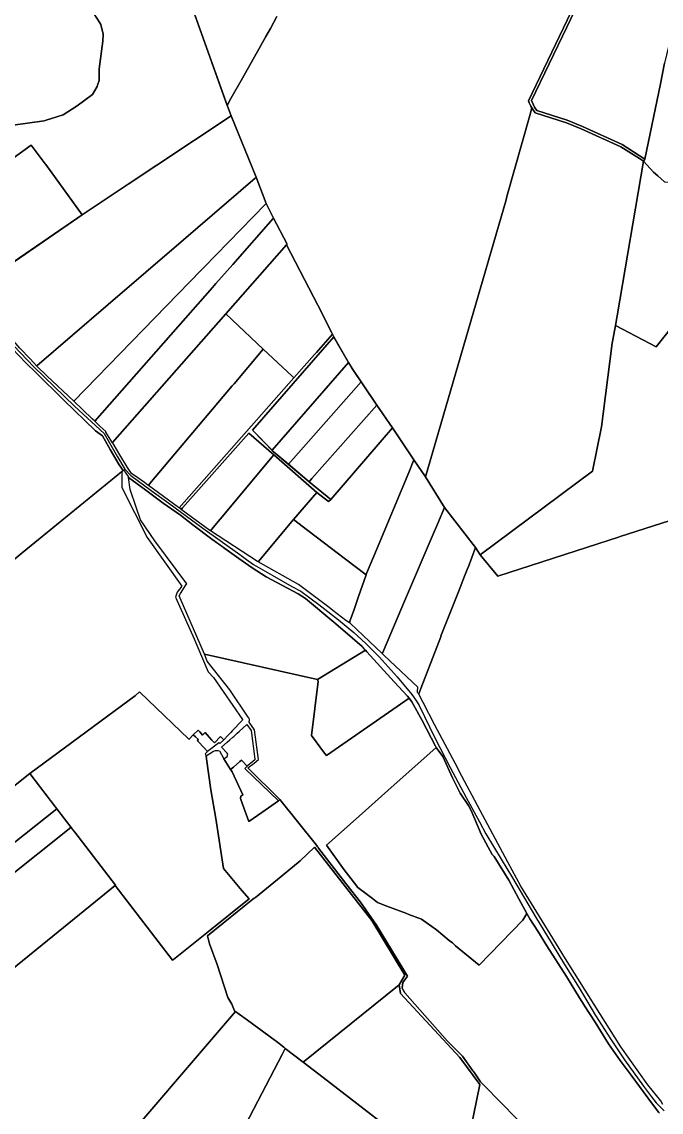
# Model space of a CAD drawing. Header units: metres. Extents: x 3 to 1005126, y 39 to 4383651.
# Drawn here: x 493121 to 493853, y 4366420 to 4367669 of the extents above; entities that cross this region are included whole.
import ezdxf

# ---------------------------------------------------------------- set-up
doc = ezdxf.new("R2010")
doc.units = ezdxf.units.M
doc.header["$MEASUREMENT"] = 0
doc.layers.add('TM_Llucmajor', color=7, linetype='Continuous')

msp = doc.modelspace()

# ---------------------------------------------------------------- linework, layer by layer
at = {"layer": 'TM_Llucmajor', "linetype": 'Continuous', "flags": 128}
for points in [[(493834.4, 4367512.2), (493808.2, 4367528.8), (493762.7, 4367549.5), (493745.4, 4367556.7), (493710.5, 4367567.9), (493707.8, 4367571.7), (493704.5, 4367579.3), (493745, 4367663.2), (493761.3, 4367698), (493762.3, 4367704), (493760.6, 4367707.1), (493774.1, 4367727.2), (493778.6, 4367725), (493788.6, 4367720), (493867.3, 4367680.5), (493874.2, 4367677), (493866.9, 4367661.8), (493861.9, 4367644.3), (493856.8, 4367622), (493852.1, 4367598.3), (493834.4, 4367512.2)], [(493604.8, 4367113.2), (493583.3, 4367148.2), (493675.3, 4367465.5), (493676.3, 4367469.3), (493702.4, 4367562.3), (493704.8, 4367570.8), (493708.6, 4367565.2), (493744.4, 4367553.7), (493761.5, 4367546.7), (493806.7, 4367526.2), (493828, 4367512.7), (493832.7, 4367509.7), (493802.5, 4367332.8), (493800.5, 4367321.5), (493796.6, 4367299.1), (493796.5, 4367298.4), (493784.6, 4367205.5), (493774.5, 4367154.8), (493645.9, 4367059), (493640.4, 4367067.1), (493604.8, 4367113.2)], [(493138.2, 4367275.3), (493138, 4367275.1), (493130.4, 4367283.4), (493118.8, 4367295.6), (493111.9, 4367303.6), (493111.2, 4367304.4), (493106.8, 4367310.1), (493102.5, 4367316.6), (493092.1, 4367333.9), (493079.9, 4367358.3), (493076.5, 4367366.7), (493075.3, 4367369.3), (493190, 4367448.3), (493242.9, 4367483.4), (493275.7, 4367505.3), (493360.5, 4367561.7), (493389.3, 4367491.6), (493388.1, 4367490.5), (493306.1, 4367419.9), (493219.7, 4367345.5), (493138.2, 4367275.3)], [(493112.2, 4367394.7), (493112, 4367394.6), (493076.3, 4367449.8), (493059.3, 4367476), (493061.1, 4367477.3), (493131.8, 4367528.3), (493147.8, 4367506.9), (493148.3, 4367506.1), (493190, 4367448.3), (493112.2, 4367394.7)], [(493847.2, 4367297.3), (493800.5, 4367321.5), (493802.5, 4367332.8), (493832.7, 4367509.7), (493844.2, 4367497.3), (493849.1, 4367493), (493856.9, 4367486.1), (493930.8, 4367485.7), (493940.4, 4367485.6), (493923.3, 4367462.7), (493912.3, 4367446.9), (493901.9, 4367431.2), (493898.1, 4367423), (493893.3, 4367408.8), (493886.7, 4367382.2), (493880.4, 4367355.7), (493883.5, 4367337.1), (493864.9, 4367319.1), (493847.2, 4367297.3)], [(493138.2, 4367275.3), (493219.7, 4367345.5), (493306.1, 4367419.9), (493388.1, 4367490.5), (493389.3, 4367491.6), (493400.7, 4367461.3), (493400, 4367460.6), (493329.4, 4367388), (493326.4, 4367384.9), (493180.6, 4367235), (493180.6, 4367235), (493180.4, 4367234.8), (493149.7, 4367264), (493138, 4367275.1), (493138.2, 4367275.3)], [(493180.6, 4367235), (493180.6, 4367235), (493326.4, 4367384.9), (493329.4, 4367388), (493400, 4367460.6), (493400.7, 4367461.3), (493409.2, 4367444.7), (493408.6, 4367444), (493362.4, 4367391.4), (493343.2, 4367369.6), (493339.2, 4367365), (493204.6, 4367212), (493204.5, 4367211.9), (493201.7, 4367214.6), (493190.8, 4367224.9), (493180.4, 4367234.8), (493180.6, 4367235)], [(493224.8, 4367187.4), (493224.7, 4367187.2), (493217.3, 4367199.5), (493217, 4367200), (493217, 4367200.1), (493210.4, 4367206.4), (493208.4, 4367208.2), (493204.5, 4367211.9), (493204.6, 4367212), (493339.2, 4367365), (493343.2, 4367369.6), (493362.4, 4367391.4), (493408.6, 4367444), (493409.2, 4367444.7), (493424.7, 4367414.7), (493424.1, 4367414), (493354.5, 4367334.9), (493224.8, 4367187.4)], [(493424.1, 4367414), (493459.8, 4367344.7), (493476, 4367313.3), (493476.8, 4367311.7), (493474.1, 4367308.7), (493460.5, 4367293.3), (493458.2, 4367290.7), (493456.2, 4367288.4), (493432.5, 4367261.6), (493430.3, 4367263.6), (493397.3, 4367294.4), (493354.5, 4367334.9), (493424.1, 4367414)], [(493354.5, 4367334.9), (493397.3, 4367294.4), (493364, 4367254.9), (493361.9, 4367252.3), (493267.7, 4367140.4), (493265.9, 4367138.3), (493265.2, 4367138.7), (493261.3, 4367141.6), (493253.9, 4367147), (493246.6, 4367152.1), (493242, 4367158.9), (493232.1, 4367175.2), (493226.6, 4367184.3), (493224.8, 4367187.4), (493354.5, 4367334.9)], [(493053.6, 4367098.9), (492979, 4367198.1), (493029.1, 4367244.5), (493098.9, 4367309), (493111.2, 4367293.9), (493116.8, 4367288), (493126.4, 4367278), (493136.7, 4367268.2), (493169.2, 4367236), (493205.5, 4367201), (493213.5, 4367195), (493222, 4367179.7), (493232.5, 4367161.8), (493237, 4367155.6), (493121.4, 4367061.2), (493112.2, 4367053.6), (493096, 4367040.4), (493053.6, 4367098.9)], [(493302.8, 4367111.4), (493301.1, 4367112.7), (493432.5, 4367261.6), (493456.2, 4367288.4), (493458.2, 4367290.7), (493460.5, 4367293.3), (493474.1, 4367308.7), (493476.8, 4367311.7), (493477.4, 4367310.3), (493478.1, 4367308.5), (493385, 4367201.5), (493408.9, 4367177.4), (493449.8, 4367142.5), (493474.7, 4367122.4), (493472.1, 4367119.8), (493458.7, 4367130.2), (493409.6, 4367173.5), (493380.7, 4367198.3), (493305, 4367112.6), (493303.5, 4367110.9), (493302.8, 4367111.4)], [(493407.6, 4367178.7), (493385, 4367201.5), (493478.1, 4367308.5), (493495.1, 4367279.3), (493407.6, 4367178.7)], [(493300.4, 4367113.1), (493265.9, 4367138.3), (493267.7, 4367140.4), (493361.9, 4367252.3), (493364, 4367254.9), (493397.3, 4367294.4), (493430.3, 4367263.6), (493432.5, 4367261.6), (493301.1, 4367112.7), (493300.4, 4367113.1)], [(493499.1, 4367272.4), (493509.5, 4367256.9), (493426.2, 4367162.6), (493408.9, 4367177.4), (493407.6, 4367178.7), (493495.1, 4367279.3), (493499.1, 4367272.4)], [(493509.5, 4367256.9), (493527.3, 4367230.4), (493453.1, 4367146.4), (493449.8, 4367142.5), (493426.2, 4367162.6), (493509.5, 4367256.9)], [(493474.7, 4367122.4), (493449.8, 4367142.5), (493453.1, 4367146.4), (493527.3, 4367230.4), (493545.4, 4367204.5), (493474.7, 4367122.4)], [(493336.3, 4367086.9), (493303.5, 4367110.9), (493305, 4367112.6), (493380.7, 4367198.3), (493409.6, 4367173.5), (493348.2, 4367099.9), (493338.2, 4367088), (493337, 4367086.5), (493336.3, 4367086.9)], [(493448.5, 4367086.8), (493432.1, 4367099.2), (493458.7, 4367130.2), (493472.1, 4367119.8), (493474.7, 4367122.4), (493545.4, 4367204.5), (493569.8, 4367167.5), (493563.9, 4367153.3), (493526.9, 4367064.5), (493515.7, 4367037.6), (493515.1, 4367036.1), (493491.7, 4367053.9), (493457.9, 4367079.6), (493448.5, 4367086.8)], [(493390.8, 4367051.3), (493337, 4367086.5), (493338.2, 4367088), (493348.2, 4367099.9), (493409.6, 4367173.5), (493458.7, 4367130.2), (493432.1, 4367099.2), (493391.6, 4367051), (493391.5, 4367050.9), (493390.8, 4367051.3)], [(493497.2, 4366980.2), (493496, 4366981), (493496.6, 4366982.7), (493501.3, 4366996.2), (493506.5, 4367011.3), (493515.1, 4367036.1), (493515.7, 4367037.6), (493526.9, 4367064.5), (493563.9, 4367153.3), (493569.8, 4367167.5), (493583.3, 4367148.2), (493604.8, 4367113.2), (493596.7, 4367094.1), (493591.8, 4367082.6), (493560.3, 4367008.5), (493533.9, 4366946.2), (493533.7, 4366945.7), (493497.2, 4366980.2)], [(493349.9, 4367068.6), (493353.3, 4367066), (493369.4, 4367054.7), (493384.5, 4367044.1), (493400.6, 4367033.8), (493437.5, 4367014.2), (493445.6, 4367008.7), (493478, 4366981.6), (493491, 4366970.6), (493510.8, 4366954), (493514.6, 4366949.5), (493459.5, 4366916.2), (493330.2, 4366945.1), (493321.4, 4366965.2), (493302.3, 4367009.4), (493301, 4367011.8), (493302.6, 4367014.4), (493309.2, 4367024.9), (493309.8, 4367025.8), (493273.2, 4367074.8), (493256.7, 4367098.8), (493252.1, 4367112.5), (493245.1, 4367133.7), (493243.2, 4367147.5), (493262.9, 4367132.9), (493282.9, 4367118.1), (493302.5, 4367104.2), (493316.9, 4367093.1), (493338.6, 4367076.9), (493349.9, 4367068.6)], [(493535.9, 4366943.5), (493533.7, 4366945.7), (493533.9, 4366946.2), (493560.3, 4367008.5), (493591.8, 4367082.6), (493596.7, 4367094.1), (493604.8, 4367113.2), (493640.4, 4367067.1), (493631.8, 4367044.2), (493631.7, 4367044), (493627.9, 4367034.5), (493620.8, 4367016.5), (493601.2, 4366966.7), (493600.7, 4366965.6), (493600.6, 4366965.1), (493577.9, 4366905.9), (493575.5, 4366899.5), (493574.1, 4366901), (493573.8, 4366902.2), (493574.4, 4366907.3), (493535.9, 4366943.5)], [(493437.7, 4367024.9), (493391.5, 4367050.9), (493391.6, 4367051), (493432.1, 4367099.2), (493448.5, 4367086.8), (493457.9, 4367079.6), (493491.7, 4367053.9), (493515.1, 4367036.1), (493506.5, 4367011.3), (493501.3, 4366996.2), (493496.6, 4366982.7), (493496, 4366981), (493492, 4366983.6), (493477, 4366995.1), (493472.8, 4366998.6), (493451.4, 4367014.6), (493437.7, 4367024.9)], [(493467.5, 4366831.5), (493452.6, 4366852), (493460.3, 4366913.9), (493459.5, 4366916.2), (493514.6, 4366949.5), (493516, 4366947.8), (493547.3, 4366913.2), (493562.6, 4366897.1), (493564.6, 4366894.5), (493469.6, 4366829.1), (493467.5, 4366831.5)], [(493332.7, 4366625.8), (493294.6, 4366595.4), (493293.4, 4366594.4), (493228, 4366680.1), (493228.2, 4366680.3), (493181.5, 4366741), (493178.6, 4366744.8), (493130, 4366808.3), (493251.2, 4366897.8), (493255.8, 4366902), (493265.7, 4366892.4), (493311.7, 4366848), (493312.5, 4366847.6), (493317.3, 4366852.7), (493319.8, 4366850.4), (493323.2, 4366847.4), (493321.9, 4366846.2), (493322.5, 4366845.5), (493330.1, 4366837.3), (493333.4, 4366833.7), (493330.8, 4366830.9), (493332.1, 4366828.5), (493332.6, 4366825.3), (493337.4, 4366789.6), (493343, 4366756.8), (493351.8, 4366699.5), (493359.6, 4366690.3), (493372.9, 4366674.5), (493381.3, 4366664.6), (493332.7, 4366625.8)], [(493324.9, 4366855.9), (493327.9, 4366852.3), (493330.8, 4366855.3), (493333.2, 4366852.6), (493338.6, 4366846.7), (493341.7, 4366843.4), (493348.4, 4366850.8), (493352.1, 4366847.1), (493347.8, 4366842.8), (493346.5, 4366843.4), (493338.1, 4366837.1), (493333.4, 4366833.7), (493330.1, 4366837.3), (493322.5, 4366845.5), (493321.9, 4366846.2), (493323.2, 4366847.4), (493319.8, 4366850.4), (493317.3, 4366852.7), (493322.7, 4366858), (493324.9, 4366855.9)], [(493367.7, 4366854.5), (493369.9, 4366856.5), (493378.6, 4366864.4), (493383.4, 4366857.5), (493387.6, 4366824.6), (493387.7, 4366823.9), (493385.5, 4366822), (493378.9, 4366816.9), (493372.4, 4366823.6), (493370.6, 4366822.1), (493363.3, 4366815.6), (493359.9, 4366813), (493352.1, 4366825.2), (493356, 4366827.8), (493357, 4366830.5), (493356, 4366831.5), (493349.4, 4366838.4), (493356.2, 4366844.4), (493359.1, 4366846.9), (493362.5, 4366849.9), (493363.6, 4366850.8), (493365.4, 4366852.4), (493367.7, 4366854.5)], [(493602.8, 4366827.7), (493613.9, 4366803.5), (493623, 4366785.8), (493632.3, 4366771.7), (493635.3, 4366766), (493646.8, 4366738.9), (493654.8, 4366724), (493659.6, 4366715.7), (493661.7, 4366713.1), (493678.7, 4366686.1), (493690, 4366664.7), (493699.2, 4366647.8), (493694.4, 4366640.5), (493644.5, 4366588.6), (493617.5, 4366611.1), (493614, 4366614.5), (493610.3, 4366617.1), (493595.8, 4366629.2), (493578.4, 4366641.6), (493564.2, 4366647), (493560.7, 4366648.3), (493539, 4366656.3), (493528.1, 4366660.5), (493522.3, 4366665.3), (493505.6, 4366677.8), (493498.1, 4366687.6), (493490.2, 4366698.1), (493469.8, 4366726.3), (493507, 4366759.5), (493540.1, 4366788.8), (493595.4, 4366838.3), (493602.8, 4366827.7)], [(493395.7, 4366763.8), (493380.7, 4366753.5), (493373.6, 4366773.4), (493371.3, 4366779.9), (493371.7, 4366782.2), (493373.9, 4366783.9), (493361.7, 4366810.2), (493359.9, 4366813), (493363.3, 4366815.6), (493370.6, 4366822.1), (493372.4, 4366823.6), (493378.9, 4366816.9), (493376.2, 4366814), (493414.9, 4366777.2), (493395.7, 4366763.8)], [(492999.8, 4366640), (492988.1, 4366628.3), (492903.4, 4366558.6), (492902.2, 4366557.5), (492899.2, 4366561.6), (492870.7, 4366599.7), (492870.3, 4366600.3), (492871.5, 4366601.5), (492871.6, 4366601.7), (493060.1, 4366752.6), (493109.6, 4366792), (493130, 4366808.3), (493159.4, 4366769.8), (493161, 4366767.8), (492999.8, 4366640)], [(492999.8, 4366640), (493161, 4366767.8), (493178.6, 4366744.8), (493177.2, 4366746.5), (493099.6, 4366684.7), (493080.6, 4366669.6), (493068.4, 4366659.8), (493065.6, 4366657.7), (493016.1, 4366618.2), (493005.3, 4366609.5), (493004.9, 4366609.3), (493004.9, 4366609.2), (492916.6, 4366538.2), (492912.9, 4366543.1), (492902.2, 4366557.5), (492903.4, 4366558.6), (492988.1, 4366628.3), (492999.8, 4366640)], [(493004.9, 4366609.2), (493004.9, 4366609.3), (493005.3, 4366609.5), (493016.1, 4366618.2), (493065.6, 4366657.7), (493080.6, 4366669.6), (493099.6, 4366684.7), (493177.2, 4366746.5), (493181.5, 4366741), (493228.2, 4366680.3), (493211.4, 4366666.6), (493060.5, 4366544), (492969.2, 4366469.8), (492968.2, 4366469), (492960.4, 4366479.4), (492932.9, 4366516.4), (492916.6, 4366538.2), (493004.9, 4366609.2)], [(493361.4, 4366544.2), (493356.9, 4366551.6), (493344.6, 4366589.5), (493335.9, 4366613.1), (493335.1, 4366616.2), (493333.4, 4366622.3), (493385.4, 4366664.5), (493387, 4366665.5), (493388.4, 4366666.3), (493417.9, 4366690.5), (493439.5, 4366708.2), (493456, 4366724), (493521.6, 4366639.8), (493559.6, 4366577.3), (493552.9, 4366566.1), (493443, 4366477.7), (493422.5, 4366493.5), (493420.8, 4366494.8), (493412, 4366501.7), (493411.2, 4366502.3), (493379.3, 4366525.6), (493364.3, 4366536.5), (493361.4, 4366544.2)], [(493645.4, 4366452), (493620.9, 4366332.4), (493618.8, 4366322.1), (493543.1, 4366400.4), (493465.8, 4366460.1), (493443, 4366477.7), (493552.9, 4366566.1), (493554.4, 4366556.5), (493622.3, 4366482.9), (493645.4, 4366452)], [(493176.3, 4366197.7), (493158.5, 4366221), (493158.1, 4366221.5), (493255.4, 4366302), (493258.2, 4366304.4), (493221.6, 4366344.3), (493214.9, 4366351.7), (493211.3, 4366355.6), (493212.5, 4366356.9), (493365.5, 4366535.6), (493379.3, 4366525.6), (493411.2, 4366502.3), (493412, 4366501.7), (493420.8, 4366494.8), (493422.5, 4366493.5), (493421.9, 4366492.4), (493418.9, 4366486.5), (493409.9, 4366468.9), (493297, 4366251.8), (493296.1, 4366250.1), (493176.3, 4366197.7)], [(493409.9, 4366468.9), (493418.9, 4366486.5), (493421.9, 4366492.4), (493422.5, 4366493.5), (493443, 4366477.7), (493465.8, 4366460.1), (493543.1, 4366400.4), (493511.6, 4366337.9), (493599.8, 4366259.6), (493599.2, 4366259.8), (493591.4, 4366238), (493533.1, 4366222.1), (493464.9, 4366203.5), (493387.3, 4366182.2), (493345, 4366216.9), (493297.8, 4366250.8), (493296.1, 4366250.1), (493297, 4366251.8), (493409.9, 4366468.9)]]:
    msp.add_lwpolyline(points, close=True, dxfattribs=at)
for points in [[(493758.7, 4367699.7), (493701.1, 4367578.9), (493702, 4367576.7), (493703.9, 4367572.8), (493704.8, 4367570.8), (493702.4, 4367562.3), (493676.3, 4367469.3), (493675.3, 4367465.5), (493583.3, 4367148.2), (493569.8, 4367167.5), (493545.4, 4367204.5), (493527.3, 4367230.4), (493499.1, 4367272.4), (493478.1, 4367308.5), (493477.4, 4367310.3), (493476.8, 4367311.7), (493476, 4367313.3), (493459.8, 4367344.7), (493424.1, 4367414), (493424.7, 4367414.7), (493409.2, 4367444.7), (493400.7, 4367461.3), (493389.3, 4367491.6), (493360.5, 4367561.7), (493360.5, 4367561.7), (493356.3, 4367572.7), (493355.9, 4367573.6), (493360.2, 4367581.5), (493373.6, 4367604.9), (493392.7, 4367638.8), (493400.2, 4367652.6), (493405.6, 4367662), (493412.9, 4367675.5)], [(493761.3, 4367698), (493745, 4367663.2), (493704.5, 4367579.3), (493707.8, 4367571.7), (493710.5, 4367567.9), (493745.4, 4367556.7), (493762.7, 4367549.5), (493808.2, 4367528.8), (493834.4, 4367512.2), (493832.7, 4367509.7), (493828, 4367512.7), (493806.7, 4367526.2), (493761.5, 4367546.7), (493744.4, 4367553.7), (493708.6, 4367565.2), (493704.8, 4367570.8), (493703.9, 4367572.8), (493702, 4367576.7), (493701.1, 4367578.9), (493758.7, 4367699.7)], [(493319.1, 4367677.4), (493356.3, 4367572.7), (493360.5, 4367561.7), (493275.7, 4367505.3), (493242.9, 4367483.4), (493190, 4367448.3), (493148.3, 4367506.1), (493147.8, 4367506.9), (493131.8, 4367528.3), (493061.1, 4367477.3)], [(493203.6, 4367678.9), (493210.4, 4367668.2), (493211.6, 4367666.3), (493214.2, 4367655.5), (493214.2, 4367655), (493213.8, 4367647.4), (493209.5, 4367615.5), (493209.5, 4367604.3), (493209.5, 4367602.1), (493207.8, 4367597), (493207.3, 4367595.3), (493201.9, 4367586.3), (493184.2, 4367573.4), (493168.5, 4367562.8), (493153.7, 4367558.3), (493152.8, 4367558), (493151.3, 4367557.6), (493146.5, 4367556.1), (493110.9, 4367551.1)], [(493110.9, 4367551.1), (493146.5, 4367556.1), (493151.3, 4367557.6), (493152.8, 4367558), (493153.7, 4367558.3), (493168.5, 4367562.8), (493184.2, 4367573.4), (493201.9, 4367586.3), (493207.3, 4367595.3), (493207.8, 4367597), (493209.5, 4367602.1), (493209.5, 4367604.3), (493209.5, 4367615.5), (493213.8, 4367647.4), (493214.2, 4367655), (493214.2, 4367655.5), (493211.6, 4367666.3), (493210.4, 4367668.2), (493203.6, 4367678.9)], [(493412.9, 4367675.5), (493405.6, 4367662), (493400.2, 4367652.6), (493392.7, 4367638.8), (493373.6, 4367604.9), (493360.2, 4367581.5), (493355.9, 4367573.6), (493355.9, 4367573.6), (493319.1, 4367677.4)], [(493856.9, 4367486.1), (493849.1, 4367493), (493844.2, 4367497.3), (493832.7, 4367509.7), (493834.4, 4367512.2), (493852.1, 4367598.3), (493856.8, 4367622)], [(493947.9, 4367125.4), (493806, 4367079.8), (493804.2, 4367079.2), (493780.6, 4367071.6), (493665.9, 4367034.6), (493645.9, 4367059), (493774.5, 4367154.8), (493784.6, 4367205.5), (493796.5, 4367298.4), (493796.6, 4367299.1), (493800.5, 4367321.5), (493847.2, 4367297.3), (493864.9, 4367319.1)], [(493112, 4367298.3), (493134.7, 4367274.2), (493181.3, 4367229.3), (493215.1, 4367198), (493230.4, 4367171.1), (493239, 4367156.9), (493245.6, 4367149.8), (493269.2, 4367132.5), (493289.4, 4367118.1), (493328.1, 4367089.3), (493370.4, 4367059.4), (493378.2, 4367053.5), (493386.3, 4367047.7), (493407.4, 4367035.6), (493430.2, 4367022.4), (493440.4, 4367017.1), (493461.1, 4367001.9), (493483.6, 4366984.3), (493501.1, 4366969.7), (493514.8, 4366957.3), (493530, 4366942), (493550.7, 4366919.1), (493567.6, 4366898.9), (493572.1, 4366892.5), (493573.5, 4366890.2), (493575.8, 4366886.1), (493593.8, 4366849.3), (493611.4, 4366815.4), (493629.8, 4366781), (493644.8, 4366752.8), (493652.1, 4366739.1), (493669.8, 4366710.4), (493682.6, 4366688.9), (493709.1, 4366644.3), (493728.1, 4366613), (493742.4, 4366589.4), (493759, 4366562.7), (493777.9, 4366531.2), (493794.9, 4366504.3), (493811.1, 4366480.4), (493832.7, 4366450.1), (493842, 4366437.8), (493847.2, 4366431.1), (493856.2, 4366421.8)], [(493851.2, 4366419.4), (493849.7, 4366420.5), (493837.6, 4366436.9), (493818.6, 4366462.6), (493806.1, 4366479.5), (493792.7, 4366498.5), (493777.4, 4366523.3), (493765.3, 4366542.2), (493764.8, 4366542.9), (493759.5, 4366551.2), (493744.5, 4366575.7), (493722.2, 4366611.1), (493711.8, 4366627.6), (493702.7, 4366642), (493701.2, 4366644.5), (493699.2, 4366647.8), (493690, 4366664.7), (493678.7, 4366686.1), (493661.7, 4366713.1), (493659.6, 4366715.7), (493654.8, 4366724), (493646.8, 4366738.9), (493635.3, 4366766), (493632.3, 4366771.7), (493623, 4366785.8), (493613.9, 4366803.5), (493602.8, 4366827.7), (493602.8, 4366827.7), (493595.4, 4366838.3), (493594.7, 4366839.6), (493579.2, 4366869.1), (493567.6, 4366890.6), (493564.6, 4366894.5), (493562.6, 4366897.1), (493547.3, 4366913.2), (493516, 4366947.8), (493510.8, 4366954), (493491, 4366970.6), (493478, 4366981.6), (493445.6, 4367008.7), (493437.5, 4367014.2), (493400.6, 4367033.8), (493384.5, 4367044.1), (493369.4, 4367054.7), (493353.3, 4367066), (493338.6, 4367076.9), (493316.9, 4367093.1), (493302.5, 4367104.2), (493282.9, 4367118.1), (493262.9, 4367132.9), (493243.2, 4367147.5), (493243, 4367148.5), (493237.8, 4367156.2), (493237, 4367155.6), (493232.5, 4367161.8), (493222, 4367179.7), (493213.5, 4367195), (493205.5, 4367201), (493169.2, 4367236), (493136.7, 4367268.2), (493126.4, 4367278), (493116.8, 4367288)], [(493112.2, 4367053.6), (493121.4, 4367061.2), (493235.3, 4367154.2), (493235.3, 4367136), (493264.5, 4367078.8), (493304, 4367022.8), (493298.8, 4367016.1), (493296.9, 4367010.4), (493318.1, 4366962.5), (493320.1, 4366957.9), (493334.2, 4366924.9), (493340.6, 4366918.4), (493373.6, 4366870.4), (493373.2, 4366869), (493361.8, 4366857.2), (493360.1, 4366855.4), (493356.5, 4366851.6), (493352.9, 4366847.8), (493352.1, 4366847.1), (493348.4, 4366850.8), (493341.7, 4366843.4), (493338.6, 4366846.7), (493333.2, 4366852.6), (493330.8, 4366855.3), (493327.9, 4366852.3), (493324.9, 4366855.9), (493322.7, 4366858), (493317.3, 4366852.7), (493312.5, 4366847.6), (493311.7, 4366848), (493265.7, 4366892.4), (493255.8, 4366902), (493251.2, 4366897.8), (493130, 4366808.3), (493130, 4366808.3), (493109.6, 4366792)], [(493854.7, 4366429.3), (493852.7, 4366433.4), (493837.6, 4366451.7), (493806.9, 4366495.2), (493776.3, 4366543.8), (493743.5, 4366596.1), (493725.9, 4366624.8), (493692.4, 4366679.4), (493677.5, 4366706.6), (493645.6, 4366765.8), (493621.8, 4366811), (493620.1, 4366814.3), (493594, 4366863.9), (493580.5, 4366889.6), (493575.6, 4366899.4), (493575.5, 4366899.5), (493577.9, 4366905.9), (493600.6, 4366965.1), (493600.7, 4366965.6), (493601.2, 4366966.7), (493620.8, 4367016.5), (493627.9, 4367034.5), (493631.7, 4367044), (493631.8, 4367044.2), (493640.4, 4367067.1), (493645.9, 4367059), (493665.9, 4367034.6), (493780.6, 4367071.6), (493804.2, 4367079.2), (493806, 4367079.8), (493947.9, 4367125.4)], [(493743.6, 4366355.3), (493650.2, 4366450.9), (493646, 4366455.2), (493642.3, 4366460.8), (493639.2, 4366465.4), (493638.1, 4366466.9), (493637.4, 4366467.6), (493625.3, 4366484.7), (493624.5, 4366485.5), (493608.5, 4366501.7), (493559.4, 4366556.9), (493556.6, 4366562.4), (493557.1, 4366568.9), (493562.6, 4366576.3), (493527.2, 4366634.7), (493508.6, 4366660.8), (493493.2, 4366680.8), (493492, 4366682.3), (493460.7, 4366723), (493460.1, 4366723.8), (493459.6, 4366724.4), (493458.2, 4366726.1), (493416.2, 4366778.4), (493379.8, 4366814.7), (493387.1, 4366820), (493391.8, 4366824.3), (493387.2, 4366858.4), (493381.1, 4366867.1), (493381.4, 4366868), (493381.5, 4366869), (493381.5, 4366870.1), (493381.2, 4366871.1), (493381.1, 4366871.4), (493380.8, 4366872.1), (493380.2, 4366872.9), (493359.3, 4366904.1), (493333, 4366937.1), (493330.2, 4366945.1), (493459.5, 4366916.2), (493460.3, 4366913.9), (493452.6, 4366852), (493467.5, 4366831.5), (493469.6, 4366829.1), (493564.6, 4366894.5), (493567.6, 4366890.6), (493579.2, 4366869.1), (493594.7, 4366839.6), (493595.4, 4366838.3), (493540.1, 4366788.8), (493507, 4366759.5), (493469.8, 4366726.3), (493490.2, 4366698.1), (493498.1, 4366687.6), (493505.6, 4366677.8), (493522.3, 4366665.3), (493528.1, 4366660.5), (493539, 4366656.3), (493560.7, 4366648.3), (493564.2, 4366647), (493578.4, 4366641.6), (493595.8, 4366629.2), (493610.3, 4366617.1), (493614, 4366614.5), (493617.5, 4366611.1), (493617.5, 4366611.1), (493644.5, 4366588.6), (493694.4, 4366640.5), (493699.2, 4366647.8), (493701.2, 4366644.5), (493702.7, 4366642), (493711.8, 4366627.6), (493722.2, 4366611.1), (493744.5, 4366575.7), (493759.5, 4366551.2), (493764.8, 4366542.9), (493765.3, 4366542.2), (493777.4, 4366523.3), (493792.7, 4366498.5), (493806.1, 4366479.5), (493818.6, 4366462.6), (493837.6, 4366436.9), (493849.7, 4366420.5), (493851.2, 4366419.4)], [(493060.5, 4366544), (493211.4, 4366666.6), (493228, 4366680.1), (493293.4, 4366594.4), (493294.6, 4366595.4), (493332.7, 4366625.8), (493381.3, 4366664.6), (493381.3, 4366664.6), (493372.9, 4366674.5), (493359.6, 4366690.3), (493351.8, 4366699.5), (493343, 4366756.8), (493337.4, 4366789.6), (493332.6, 4366825.3), (493332.1, 4366828.5), (493340.5, 4366833.8), (493342.7, 4366834.8), (493343.1, 4366834.8), (493345.6, 4366834.8), (493347.3, 4366834.2), (493352.1, 4366825.2), (493359.9, 4366813), (493361.7, 4366810.2), (493373.9, 4366783.9), (493371.7, 4366782.2), (493371.3, 4366779.9), (493373.6, 4366773.4), (493380.7, 4366753.5), (493395.7, 4366763.8), (493414.9, 4366777.2), (493416.2, 4366778.4), (493458.2, 4366726.1), (493459.6, 4366724.4), (493460.1, 4366723.8), (493460.7, 4366723), (493492, 4366682.3), (493493.2, 4366680.8), (493508.6, 4366660.8), (493527.2, 4366634.7), (493562.6, 4366576.3), (493557.1, 4366568.9), (493556.6, 4366562.4), (493559.4, 4366556.9), (493608.5, 4366501.7), (493625.3, 4366484.7), (493637.4, 4366467.6), (493638.1, 4366466.9), (493639.2, 4366465.4), (493646, 4366455.2), (493650.2, 4366450.9), (493743.6, 4366355.3)], [(493620.9, 4366332.4), (493645.4, 4366452), (493622.3, 4366482.9), (493554.4, 4366556.5), (493552.9, 4366566.1), (493559.6, 4366577.3), (493521.6, 4366639.8), (493456, 4366724), (493439.5, 4366708.2), (493417.9, 4366690.5), (493388.4, 4366666.3), (493387, 4366665.5), (493385.4, 4366664.5), (493383, 4366662.5), (493333.5, 4366622.4), (493333.4, 4366622.3), (493335.1, 4366616.2), (493335.9, 4366613.1), (493344.6, 4366589.5), (493356.9, 4366551.6), (493361.4, 4366544.2), (493364.3, 4366536.5), (493365.5, 4366535.6), (493212.5, 4366356.9)]]:
    msp.add_lwpolyline(points, dxfattribs=at)

doc.saveas('drawing.dxf')
